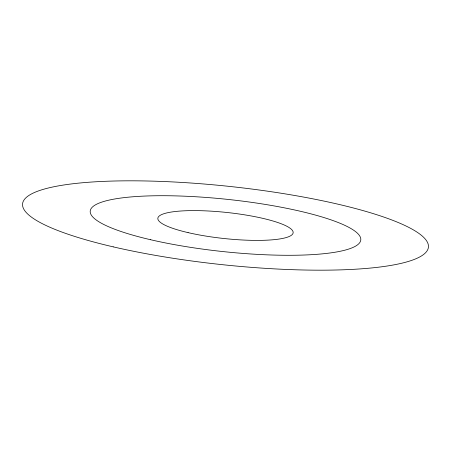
<?xml version="1.0" encoding="UTF-8"?>
<svg xmlns="http://www.w3.org/2000/svg" width="451" height="451" viewBox="0 0 451 451"><rect width="100%" height="100%" fill="white"/><g stroke="black" fill="none" stroke-linecap="round" stroke-linejoin="round"><path stroke-width="0.68" d="M188.067 232.62A68.022 13.096 6.1 0 0 293.02 233.274A68.022 13.096 6.1 0 0 195.418 210.611A68.022 13.096 6.1 0 0 188.067 232.62M150.628 239.735A136.044 26.192 6.1 0 0 360.541 241.043A136.044 26.192 6.1 0 0 165.331 195.723A136.044 26.192 6.1 0 0 150.628 239.735M113.195 246.855A204.072 39.288 6.1 0 0 428.055 248.817A204.072 39.288 6.1 0 0 135.249 180.834A204.072 39.288 6.1 0 0 113.195 246.855"/></g></svg>
